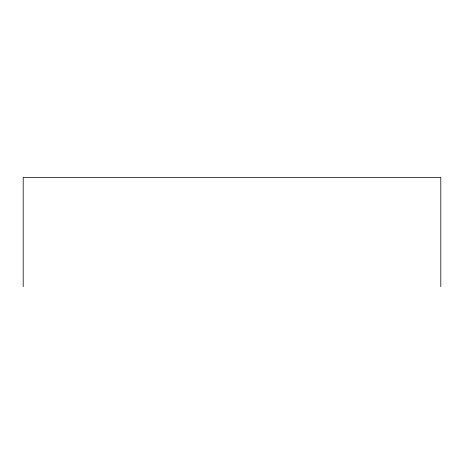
<?xml version="1.0" encoding="UTF-8"?>
<svg xmlns="http://www.w3.org/2000/svg" width="464" height="464" viewBox="0 0 464 464"><rect width="100%" height="100%" fill="white"/><g stroke="black" fill="none" stroke-linecap="round" stroke-linejoin="round"><path stroke-width="0.7" d="M440.8 286.642L440.8 177.358L23.2 177.358L23.2 286.642"/></g></svg>
